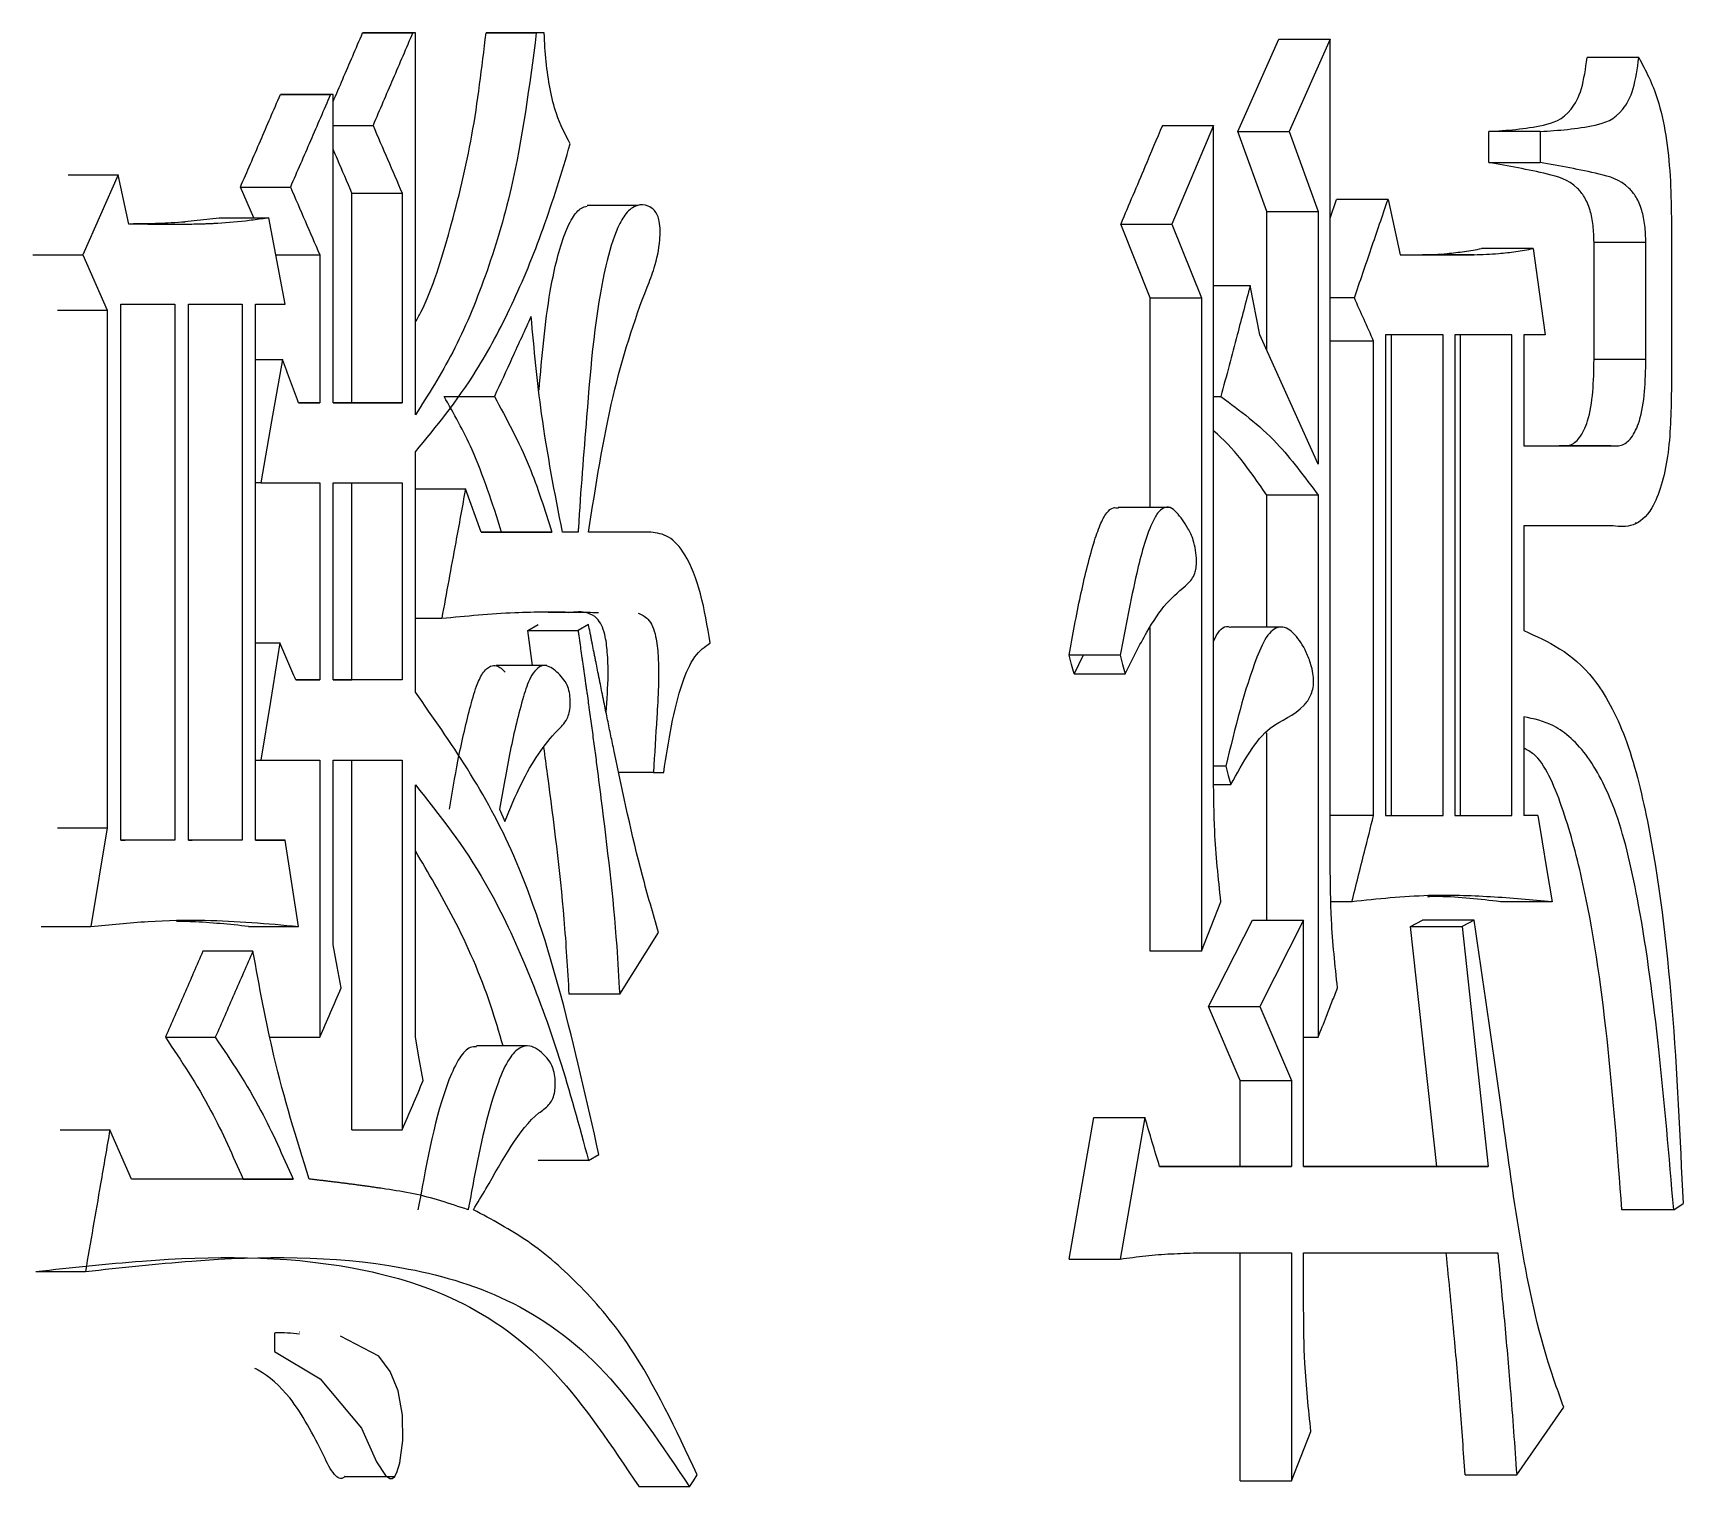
# Model space of a CAD drawing. Header units: millimetres. Extents: x 2278 to 4715, y 679 to 2402.
# Drawn here: x 3408.879 to 3411.775, y 975.166 to 977.719 of the extents above; entities that cross this region are included whole.
import ezdxf

# ---------------------------------------------------------------- set-up
doc = ezdxf.new("R2010")
doc.units = ezdxf.units.MM

msp = doc.modelspace()

# ---------------------------------------------------------------- linework, layer by layer
at = {"color": 7, "linetype": 'Continuous', "lineweight": 25}
for p, q in [((3409.4571, 977.719), (3409.5451, 977.719)), ((3409.4617, 977.719), (3409.4571, 977.719)), ((3409.5498, 977.719), (3409.4617, 977.719)), ((3409.5498, 977.719), (3409.5451, 977.719)), ((3409.5498, 977.0483), (3409.5498, 977.719)), ((3409.7759, 977.719), (3409.6875, 977.719)), ((3409.7759, 977.719), (3409.7621, 977.719)), ((3410.9935, 977.5459), (3411.0656, 977.7082)), ((3411.0656, 977.7082), (3411.1558, 977.7082)), ((3411.1558, 977.7082), (3411.0835, 977.5459)), ((3411.1557, 976.2587), (3411.1558, 977.7082)), ((3411.6974, 977.6758), (3411.6066, 977.6758)), ((3409.3128, 977.6108), (3409.4007, 977.6108)), ((3409.3175, 977.6108), (3409.3128, 977.6108)), ((3409.4054, 977.6108), (3409.3175, 977.6108)), ((3409.4054, 977.6108), (3409.4007, 977.6108)), ((3409.4054, 977.0699), (3409.4054, 977.6108)), ((3409.4054, 977.5567), (3409.4754, 977.5567)), ((3410.8611, 977.5567), (3410.951, 977.5567)), ((3410.951, 977.5567), (3410.8778, 977.3836)), ((3410.9509, 976.4101), (3410.951, 977.5567)), ((3410.9935, 977.5459), (3411.0835, 977.5459)), ((3411.0444, 977.4053), (3410.9935, 977.5459)), ((3411.0835, 977.5459), (3411.1345, 977.4053)), ((3411.5245, 977.5459), (3411.4339, 977.5459)), ((3411.4339, 977.4918), (3411.4339, 977.5459)), ((3411.5245, 977.5459), (3411.5245, 977.4918)), ((3411.4339, 977.4918), (3411.5245, 977.4918)), ((3408.9405, 977.4701), (3409.0278, 977.4701)), ((3409.0278, 977.4701), (3408.9658, 977.3295)), ((3409.0469, 977.3836), (3409.0278, 977.4701)), ((3409.2426, 977.4485), (3409.3304, 977.4485)), ((3409.2661, 977.3944), (3409.2426, 977.4485)), ((3409.4385, 977.4377), (3409.5265, 977.4377)), ((3409.4385, 977.0699), (3409.4385, 977.4377)), ((3409.5265, 977.4377), (3409.5265, 977.0699)), ((3409.9404, 977.4161), (3409.8512, 977.4161)), ((3411.0444, 977.162), (3411.0444, 977.4053)), ((3411.1345, 977.4053), (3411.1345, 976.9618)), ((3411.1558, 977.3941), (3411.1669, 977.4269)), ((3411.2572, 977.4269), (3411.1669, 977.4269)), ((3409.1452, 977.3882), (3409.2051, 977.3944)), ((3409.2051, 977.3944), (3409.2928, 977.3944)), ((3409.321, 977.243), (3409.2928, 977.3944)), ((3410.788, 977.3836), (3410.8778, 977.3836)), ((3410.8396, 977.2538), (3410.788, 977.3836)), ((3410.8778, 977.3836), (3410.9295, 977.2538)), ((3411.7546, 977.3945), (3411.7546, 977.0916)), ((3411.7097, 977.3512), (3411.6188, 977.3512)), ((3411.6188, 977.1457), (3411.6188, 977.3512)), ((3411.7097, 977.1457), (3411.7097, 977.3512)), ((3408.8785, 977.3295), (3408.9658, 977.3295)), ((3408.9658, 977.3295), (3409.0088, 977.2322)), ((3409.3049, 977.3295), (3409.382, 977.3295)), ((3409.382, 977.3295), (3409.382, 977.0699)), ((3411.2782, 977.3296), (3411.4081, 977.3296)), ((3411.2782, 977.3296), (3411.3177, 977.3296)), ((3411.4081, 977.3296), (3411.3177, 977.3296)), ((3411.5121, 977.3404), (3411.4215, 977.3404)), ((3410.9509, 977.2755), (3411.0152, 977.2755)), ((3411.0323, 977.1889), (3411.0152, 977.2755)), ((3409.0326, 976.3019), (3409.0326, 977.243)), ((3409.0326, 977.243), (3409.1276, 977.243)), ((3409.1276, 977.243), (3409.1276, 976.3019)), ((3409.1513, 976.3019), (3409.1513, 977.243)), ((3409.1513, 977.243), (3409.2458, 977.243)), ((3409.2458, 977.243), (3409.2458, 976.3019)), ((3409.2693, 977.243), (3409.321, 977.243)), ((3409.2693, 976.3019), (3409.2693, 977.243)), ((3410.8396, 977.2538), (3410.9295, 977.2538)), ((3410.8396, 976.886), (3410.8396, 977.2538)), ((3410.9295, 977.2538), (3410.9295, 976.1072)), ((3411.1981, 977.2538), (3411.1558, 977.2538)), ((3411.1345, 976.9618), (3411.0323, 977.1889)), ((3411.2319, 977.1781), (3411.1558, 977.1781)), ((3411.2319, 976.3452), (3411.2319, 977.1781)), ((3411.3538, 977.1889), (3411.253, 977.1889)), ((3411.253, 977.1889), (3411.253, 976.3452)), ((3411.2634, 976.3452), (3411.2634, 977.1889)), ((3411.3538, 976.3452), (3411.3538, 977.1889)), ((3411.4747, 977.1889), (3411.3747, 977.1889)), ((3411.3747, 977.1889), (3411.3747, 976.3452)), ((3411.3842, 976.3452), (3411.3842, 977.1889)), ((3411.4747, 976.3452), (3411.4747, 977.1889)), ((3411.5328, 977.1889), (3411.4955, 977.1889)), ((3411.4955, 977.1889), (3411.4955, 976.9942)), ((3409.2693, 977.1456), (3409.3163, 977.1456)), ((3411.7097, 977.1457), (3411.6188, 977.1457)), ((3409.382, 977.0699), (3409.3445, 977.0699)), ((3409.3445, 977.0699), (3409.382, 977.0699)), ((3409.5265, 977.0699), (3409.4054, 977.0699)), ((3409.4054, 977.0699), (3409.4385, 977.0699)), ((3409.4385, 977.0699), (3409.5265, 977.0699)), ((3410.9509, 977.0807), (3410.9638, 977.0807)), ((3411.4955, 976.9942), (3411.6482, 976.9942)), ((3411.4955, 976.9942), (3411.5574, 976.9942)), ((3411.6482, 976.9942), (3411.5574, 976.9942)), ((3409.5498, 976.5615), (3409.5498, 976.9834)), ((3409.2787, 976.9293), (3409.2693, 976.9293)), ((3409.2787, 976.9293), (3409.382, 976.9293)), ((3409.382, 976.9293), (3409.382, 976.5831)), ((3409.4053, 976.5831), (3409.4054, 976.9293)), ((3409.4054, 976.9293), (3409.5265, 976.9293)), ((3409.4385, 976.5831), (3409.4385, 976.9293)), ((3409.5265, 976.9293), (3409.5265, 976.5831)), ((3409.5498, 976.9185), (3409.6378, 976.9185)), ((3409.6655, 976.8428), (3409.6378, 976.9185)), ((3411.1345, 976.9077), (3411.0444, 976.9077)), ((3411.0444, 976.6759), (3411.0444, 976.9077)), ((3411.1345, 976.9077), (3411.1345, 975.9558)), ((3410.8739, 976.886), (3410.7834, 976.886)), ((3411.6523, 976.8536), (3411.4955, 976.8536)), ((3411.4955, 976.8536), (3411.4955, 976.6697)), ((3411.6523, 976.8536), (3411.5615, 976.8536)), ((3411.6913, 976.8589), (3411.6947, 976.8589)), ((3409.7896, 976.8428), (3409.6655, 976.8428)), ((3409.6655, 976.8428), (3409.7012, 976.8428)), ((3409.7012, 976.8428), (3409.7896, 976.8428)), ((3409.8355, 976.8428), (3409.808, 976.8428)), ((3409.963, 976.8428), (3409.8538, 976.8428)), ((3409.963, 976.8428), (3409.8744, 976.8428)), ((3409.5498, 976.6913), (3409.5961, 976.6913)), ((3409.747, 976.6697), (3409.7653, 976.6805)), ((3409.7826, 976.7019), (3409.8508, 976.7019)), ((3409.8537, 976.6805), (3409.8354, 976.6697)), ((3410.8396, 976.1072), (3410.8396, 976.6754)), ((3411.0717, 976.6759), (3410.9812, 976.6759)), ((3409.2693, 976.648), (3409.3116, 976.648)), ((3409.7556, 976.6083), (3409.747, 976.6697)), ((3409.747, 976.6697), (3409.8354, 976.6697)), ((3410.787, 976.6264), (3410.6973, 976.6264)), ((3410.7217, 976.6257), (3410.706, 976.594)), ((3409.7804, 976.6083), (3409.6914, 976.6083)), ((3410.706, 976.594), (3410.7956, 976.594)), ((3409.382, 976.5831), (3409.3398, 976.5831)), ((3409.3398, 976.5831), (3409.382, 976.5831)), ((3409.5265, 976.5831), (3409.4053, 976.5831)), ((3409.4053, 976.5831), (3409.4385, 976.5831)), ((3409.5265, 976.5831), (3409.4385, 976.5831)), ((3411.4955, 976.5183), (3411.4955, 976.3452)), ((3411.0444, 976.1613), (3411.0444, 976.4902)), ((3409.2693, 976.4425), (3409.2787, 976.4425)), ((3409.2787, 976.4425), (3409.382, 976.4425)), ((3409.382, 976.4425), (3409.382, 975.9557)), ((3409.4053, 976.4425), (3409.5265, 976.4425)), ((3409.4053, 976.118), (3409.4053, 976.4425)), ((3409.4385, 975.7935), (3409.4385, 976.4425)), ((3409.5265, 976.4425), (3409.5265, 975.7935)), ((3409.9676, 976.4209), (3409.9071, 976.4209)), ((3409.9676, 976.4209), (3409.9857, 976.4209)), ((3410.9724, 976.4317), (3410.9509, 976.4317)), ((3409.5498, 975.9557), (3409.5498, 976.3992)), ((3410.9512, 976.3993), (3410.981, 976.3993)), ((3409.6977, 976.356), (3409.7069, 976.3344)), ((3411.2319, 976.3452), (3411.1557, 976.3452)), ((3411.253, 976.3452), (3411.3538, 976.3452)), ((3411.253, 976.3452), (3411.2634, 976.3452)), ((3411.2634, 976.3452), (3411.3538, 976.3452)), ((3411.3747, 976.3452), (3411.4747, 976.3452)), ((3411.3747, 976.3452), (3411.3842, 976.3452)), ((3411.3842, 976.3452), (3411.4747, 976.3452)), ((3411.5204, 976.3452), (3411.4955, 976.3452)), ((3411.5204, 976.3452), (3411.4955, 976.3452)), ((3409.0088, 976.3235), (3408.9801, 976.1504)), ((3409.1276, 976.3019), (3409.0326, 976.3019)), ((3409.0326, 976.3019), (3409.0401, 976.3019)), ((3409.1276, 976.3019), (3409.0401, 976.3019)), ((3409.2458, 976.3019), (3409.1513, 976.3019)), ((3409.1513, 976.3019), (3409.1581, 976.3019)), ((3409.2458, 976.3019), (3409.1581, 976.3019)), ((3409.321, 976.3019), (3409.2693, 976.3019)), ((3409.2693, 976.3019), (3409.321, 976.3019)), ((3409.3445, 976.1504), (3409.321, 976.3019)), ((3410.9295, 976.1072), (3410.9638, 976.1937)), ((3411.1939, 976.1937), (3411.1572, 976.1937)), ((3411.5452, 976.1938), (3411.4545, 976.1938)), ((3410.9423, 976.0099), (3411.019, 976.1613)), ((3411.109, 976.1613), (3411.0323, 976.0098)), ((3411.109, 975.7286), (3411.109, 976.1613)), ((3411.2968, 976.1505), (3411.3177, 976.1613)), ((3411.4081, 976.1613), (3411.3177, 976.1613)), ((3411.4081, 976.1613), (3411.3872, 976.1505)), ((3408.8928, 976.1504), (3408.9801, 976.1504)), ((3409.2567, 976.1504), (3409.3445, 976.1504)), ((3409.9084, 976.0315), (3409.9766, 976.1396)), ((3411.2968, 976.1505), (3411.3872, 976.1505)), ((3411.3426, 975.7286), (3411.2968, 976.1505)), ((3411.3872, 976.1505), (3411.4331, 975.7286)), ((3409.2646, 976.1072), (3409.1769, 976.1072)), ((3410.9295, 976.1072), (3410.8396, 976.1072)), ((3409.9084, 976.0315), (3409.8199, 976.0315)), ((3410.9423, 976.0099), (3411.0323, 976.0098)), ((3410.9977, 975.88), (3410.9423, 976.0099)), ((3411.0323, 976.0098), (3411.0878, 975.88)), ((3411.109, 975.9558), (3411.1345, 975.9558)), ((3409.746, 975.9407), (3409.6572, 975.9407)), ((3410.9977, 975.88), (3411.0878, 975.88)), ((3410.9977, 975.7286), (3410.9977, 975.88)), ((3411.0878, 975.88), (3411.0878, 975.7286)), ((3410.6973, 975.5663), (3410.7406, 975.8151)), ((3410.7406, 975.8151), (3410.8303, 975.8151)), ((3410.8303, 975.8151), (3410.787, 975.5663)), ((3408.9262, 975.7935), (3409.0135, 975.7935)), ((3409.0516, 975.7069), (3409.0135, 975.7935)), ((3409.8537, 975.7394), (3409.8719, 975.7502)), ((3411.0878, 975.7286), (3410.8562, 975.7286)), ((3410.8562, 975.7286), (3410.9977, 975.7286)), ((3410.9977, 975.7286), (3411.0878, 975.7286)), ((3411.4331, 975.7286), (3411.109, 975.7286)), ((3411.109, 975.7286), (3411.3426, 975.7286)), ((3411.3426, 975.7286), (3411.4331, 975.7286)), ((3409.3351, 975.7069), (3409.0516, 975.7069)), ((3409.2473, 975.7069), (3409.0516, 975.7069)), ((3409.2473, 975.7069), (3409.3351, 975.7069)), ((3411.7587, 975.6529), (3411.775, 975.6637)), ((3411.7587, 975.6529), (3411.6678, 975.6529)), ((3410.9208, 975.5772), (3411.0878, 975.5772)), ((3410.9977, 975.1769), (3410.9977, 975.5772)), ((3411.0878, 975.5772), (3411.0877, 975.1769)), ((3411.109, 975.5772), (3411.4498, 975.5772)), ((3411.109, 975.4798), (3411.109, 975.5772)), ((3410.6973, 975.5663), (3410.787, 975.5663)), ((3408.8833, 975.5446), (3408.9706, 975.5446)), ((3409.3022, 975.4365), (3409.3022, 975.404)), ((3409.3467, 975.4383), (3409.3462, 975.4383)), ((3411.483, 975.1877), (3411.5656, 975.3064)), ((3411.0877, 975.1769), (3411.1218, 975.2635)), ((3409.4257, 975.1847), (3409.5142, 975.1847)), ((3411.3925, 975.1877), (3411.483, 975.1877)), ((3410.0311, 975.1662), (3409.9424, 975.1662))]:
    msp.add_line(p, q, dxfattribs=at)
at = {"color": 7, "linetype": 'Continuous', "lineweight": 25, "flags": 128}
for points in [[(3409.6738, 977.719), (3409.7032, 977.719), (3409.7621, 977.719)], [(3409.6875, 977.719), (3409.6829, 977.719), (3409.6798, 977.719), (3409.6768, 977.719), (3409.6738, 977.719)], [(3411.0444, 977.4053), (3411.0895, 977.4053), (3411.1345, 977.4053)], [(3411.2572, 977.4269), (3411.2677, 977.3782), (3411.2782, 977.3296)], [(3411.5121, 977.3404), (3411.5224, 977.2647), (3411.5328, 977.1889)], [(3408.9214, 977.2322), (3408.9651, 977.2322), (3409.0088, 977.2322)], [(3409.0088, 977.2322), (3409.0088, 976.7778), (3409.0088, 976.3235)], [(3409.3163, 977.1456), (3409.2975, 977.0375), (3409.2787, 976.9293)], [(3409.3116, 976.648), (3409.2952, 976.5453), (3409.2787, 976.4425)], [(3410.706, 976.594), (3410.7038, 976.6022), (3410.7016, 976.6103), (3410.6973, 976.6264)], [(3410.787, 976.6264), (3410.7913, 976.6102), (3410.7956, 976.594)], [(3410.9724, 976.4317), (3410.9767, 976.4155), (3410.981, 976.3993)], [(3411.5204, 976.3452), (3411.528, 976.2986), (3411.5356, 976.252), (3411.5452, 976.1938)], [(3408.9214, 976.3235), (3408.9432, 976.3235), (3408.9651, 976.3235), (3408.9869, 976.3235), (3409.0088, 976.3235)], [(3411.019, 976.1613), (3411.0417, 976.1613), (3411.0754, 976.1613), (3411.109, 976.1613)], [(3409.4194, 976.0423), (3409.4124, 976.0801), (3409.4053, 976.118)], [(3409.111, 975.9557), (3409.1331, 975.9557), (3409.1552, 975.9557), (3409.1986, 975.9557)], [(3409.2941, 975.9557), (3409.3163, 975.9557), (3409.3385, 975.9557), (3409.382, 975.9557)], [(3409.5637, 975.88), (3409.5567, 975.9179), (3409.5498, 975.9557)], [(3409.4385, 975.7935), (3409.4607, 975.7935), (3409.483, 975.7935), (3409.5265, 975.7935)], [(3409.8537, 975.7394), (3409.8172, 975.7394), (3409.7912, 975.7394), (3409.7652, 975.7394)], [(3409.3022, 975.404), (3409.3824, 975.3558), (3409.4554, 975.2692), (3409.4818, 975.2105), (3409.4974, 975.1866), (3409.5048, 975.1813), (3409.5092, 975.1812), (3409.5134, 975.1843), (3409.5175, 975.1916), (3409.5227, 975.2085), (3409.5278, 975.2477), (3409.5272, 975.292), (3409.5193, 975.335), (3409.5057, 975.369), (3409.4858, 975.3956), (3409.4186, 975.4307), (3409.4186, 975.4307)], [(3410.0311, 975.1662), (3410.0378, 975.1769), (3410.0446, 975.1877)], [(3410.9977, 975.1769), (3411.0202, 975.1769), (3411.0427, 975.1769), (3411.0652, 975.1769), (3411.0877, 975.1769)]]:
    msp.add_lwpolyline(points, dxfattribs=at)
at = {"color": 7, "linetype": 'Continuous', "lineweight": 25}
for points, knots in [([(3409.4054, 977.5984), (3409.411, 977.6116), (3409.4283, 977.6517), (3409.4455, 977.6919), (3409.4571, 977.719)], [0, 0, 0, 0, 0.326762, 1, 1, 1, 1]), ([(3409.5451, 977.719), (3409.5335, 977.6919), (3409.5103, 977.6378), (3409.487, 977.5837), (3409.4754, 977.5567)], [0, 0, 0, 0, 0.4999997, 1, 1, 1, 1]), ([(3409.7621, 977.719), (3409.7499, 977.6261), (3409.7298, 977.4741), (3409.6744, 977.2899), (3409.6175, 977.155), (3409.5722, 977.0837), (3409.5498, 977.0483)], [0, 0, 0, 0, 0.347456, 0.568585, 0.785979, 1, 1, 1, 1]), ([(3409.5498, 977.2112), (3409.553, 977.217), (3409.578, 977.2621), (3409.612, 977.3742), (3409.6523, 977.5377), (3409.6666, 977.6583), (3409.6738, 977.719)], [0, 0, 0, 0, 0.046421, 0.359328, 0.677626, 1, 1, 1, 1]), ([(3409.8217, 977.5243), (3409.8129, 977.5408), (3409.7982, 977.5683), (3409.7858, 977.6207), (3409.7784, 977.6686), (3409.7767, 977.7021), (3409.7759, 977.719)], [0, 0, 0, 0, 0.330678, 0.5509904, 0.7745699, 1, 1, 1, 1]), ([(3411.4339, 977.5459), (3411.4658, 977.5481), (3411.5143, 977.5513), (3411.5717, 977.5686), (3411.5989, 977.619), (3411.604, 977.6566), (3411.6066, 977.6757)], [0, 0, 0, 0, 0.492676, 0.749427, 0.872012, 1, 1, 1, 1]), ([(3411.5245, 977.5459), (3411.5564, 977.5481), (3411.605, 977.5513), (3411.6625, 977.5686), (3411.6898, 977.619), (3411.6948, 977.6565), (3411.6974, 977.6757)], [0, 0, 0, 0, 0.492785, 0.749576, 0.872123, 1, 1, 1, 1]), ([(3411.6974, 977.6757), (3411.7094, 977.6533), (3411.7293, 977.6158), (3411.7457, 977.5395), (3411.7534, 977.4683), (3411.7542, 977.4191), (3411.7546, 977.3945)], [0, 0, 0, 0, 0.32906, 0.549528, 0.774008, 1, 1, 1, 1]), ([(3409.2426, 977.4485), (3409.2544, 977.4756), (3409.2778, 977.5296), (3409.3011, 977.5837), (3409.3128, 977.6108)], [0, 0, 0, 0, 0.499999, 1, 1, 1, 1]), ([(3409.4007, 977.6108), (3409.389, 977.5837), (3409.3656, 977.5296), (3409.3421, 977.4756), (3409.3304, 977.4485)], [0, 0, 0, 0, 0.5, 1, 1, 1, 1]), ([(3409.4754, 977.5567), (3409.4839, 977.5369), (3409.501, 977.4972), (3409.518, 977.4575), (3409.5265, 977.4377)], [0, 0, 0, 0, 0.500001, 1, 1, 1, 1]), ([(3410.8611, 977.5567), (3410.8508, 977.5324), (3410.8336, 977.4915), (3410.8092, 977.4338), (3410.7951, 977.4004), (3410.788, 977.3836)], [0, 0, 0, 0, 0.420871, 0.710435, 1, 1, 1, 1]), ([(3409.5498, 976.9834), (3409.5865, 977.028), (3409.6473, 977.1018), (3409.7202, 977.2403), (3409.776, 977.3734), (3409.8064, 977.4738), (3409.8217, 977.5243)], [0, 0, 0, 0, 0.333809, 0.553089, 0.775219, 1, 1, 1, 1]), ([(3409.4385, 977.4377), (3409.43, 977.4575), (3409.419, 977.4833), (3409.4079, 977.509), (3409.4054, 977.5149)], [0, 0, 0, 0, 0.770201, 1, 1, 1, 1]), ([(3411.6188, 977.3512), (3411.6186, 977.3613), (3411.618, 977.3813), (3411.6121, 977.4097), (3411.6023, 977.432), (3411.5778, 977.4612), (3411.5204, 977.4759), (3411.4682, 977.4855), (3411.4339, 977.4918)], [0, 0, 0, 0, 0.060186, 0.119313, 0.185904, 0.25149, 0.507936, 1, 1, 1, 1]), ([(3411.7097, 977.3512), (3411.7094, 977.3613), (3411.7089, 977.3813), (3411.7029, 977.4097), (3411.6931, 977.432), (3411.6686, 977.4612), (3411.6111, 977.4759), (3411.5589, 977.4855), (3411.5245, 977.4918)], [0, 0, 0, 0, 0.060123, 0.1192, 0.185763, 0.251345, 0.507834, 1, 1, 1, 1]), ([(3409.3304, 977.4485), (3409.339, 977.4287), (3409.3562, 977.389), (3409.3734, 977.3494), (3409.382, 977.3295)], [0, 0, 0, 0, 0.500001, 1, 1, 1, 1]), ([(3409.7669, 977.0918), (3409.772, 977.1506), (3409.78, 977.2452), (3409.8033, 977.3469), (3409.8239, 977.394), (3409.8386, 977.4121), (3409.848, 977.4141), (3409.8514, 977.4148)], [0, 0, 0, 0, 0.454474, 0.731259, 0.84685, 0.944624, 1, 1, 1, 1]), ([(3409.8538, 976.8428), (3409.8664, 976.9239), (3409.8904, 977.0784), (3409.9375, 977.2258), (3409.9708, 977.3081), (3409.9784, 977.3436), (3409.9798, 977.3724), (3409.9786, 977.3875), (3409.9748, 977.3997), (3409.9681, 977.4098), (3409.9558, 977.4177), (3409.9383, 977.4181), (3409.9195, 977.4048), (3409.8998, 977.369), (3409.867, 977.2554), (3409.8525, 977.0695), (3409.8396, 976.9128), (3409.8356, 976.8451), (3409.8355, 976.8427)], [0, 0, 0, 0, 0.188824, 0.359425, 0.391174, 0.431004, 0.443042, 0.4552, 0.463942, 0.475035, 0.493349, 0.52466, 0.556942, 0.585534, 0.64557, 0.848774, 0.994709, 1, 1, 1, 1]), ([(3411.1981, 977.2538), (3411.208, 977.2827), (3411.2228, 977.326), (3411.2424, 977.3837), (3411.2523, 977.4125), (3411.2572, 977.4269)], [0, 0, 0, 0, 0.5, 0.75, 1, 1, 1, 1]), ([(3409.2928, 977.3944), (3409.2836, 977.3931), (3409.2698, 977.3911), (3409.2375, 977.3871), (3409.2121, 977.3851), (3409.1889, 977.3839), (3409.182, 977.3836), (3409.175, 977.3834), (3409.1681, 977.3832), (3409.1588, 977.383), (3409.1495, 977.3828), (3409.1402, 977.3827), (3409.1332, 977.3826), (3409.1263, 977.3826), (3409.1193, 977.3826), (3409.1123, 977.3827), (3409.1065, 977.3827), (3409.1018, 977.3827), (3409.0983, 977.3828), (3409.0948, 977.3828), (3409.0914, 977.3829), (3409.0879, 977.3829), (3409.0844, 977.383), (3409.0809, 977.383), (3409.0762, 977.3831), (3409.0716, 977.3832), (3409.0669, 977.3832), (3409.0634, 977.3833), (3409.0599, 977.3834), (3409.0564, 977.3834), (3409.0521, 977.3835), (3409.0489, 977.3836), (3409.0469, 977.3836)], [0, 0, 0, 0, 0.113118, 0.169677, 0.395941, 0.424221, 0.4525, 0.480779, 0.509059, 0.537338, 0.593897, 0.622177, 0.650456, 0.678735, 0.707015, 0.735294, 0.763573, 0.777713, 0.791853, 0.805993, 0.820132, 0.834272, 0.848412, 0.862551, 0.876691, 0.90497, 0.91911, 0.93325, 0.947389, 0.961529, 0.975669, 1, 1, 1, 1]), ([(3409.1456, 977.3871), (3409.1379, 977.3865), (3409.1183, 977.3852), (3409.0797, 977.3838), (3409.0571, 977.3836), (3409.0479, 977.3836)], [0, 0, 0, 0, 0.27763, 0.704747, 1, 1, 1, 1]), ([(3411.3177, 977.3296), (3411.3321, 977.33), (3411.3567, 977.3308), (3411.3913, 977.3353), (3411.4114, 977.3387), (3411.4215, 977.3404)], [0, 0, 0, 0, 0.416267, 0.70808, 1, 1, 1, 1]), ([(3411.4081, 977.3296), (3411.4226, 977.3301), (3411.4472, 977.3311), (3411.4818, 977.3349), (3411.502, 977.3386), (3411.5121, 977.3404)], [0, 0, 0, 0, 0.415687, 0.707752, 1, 1, 1, 1]), ([(3411.0152, 977.2755), (3411.0076, 977.2466), (3410.9953, 977.1998), (3410.9781, 977.1349), (3410.9686, 977.0988), (3410.9638, 977.0807)], [0, 0, 0, 0, 0.444073, 0.722036, 1, 1, 1, 1]), ([(3411.2319, 977.1781), (3411.2263, 977.1907), (3411.215, 977.216), (3411.2037, 977.2412), (3411.1981, 977.2538)], [0, 0, 0, 0, 0.499999, 1, 1, 1, 1]), ([(3409.7529, 977.2214), (3409.7474, 977.2093), (3409.7364, 977.1852), (3409.7149, 977.1383), (3409.699, 977.1035), (3409.6885, 977.0807)], [0, 0, 0, 0, 0.25711, 0.51422, 1, 1, 1, 1]), ([(3409.808, 976.8428), (3409.7946, 976.9112), (3409.7706, 977.0338), (3409.7583, 977.1639), (3409.7529, 977.2214)], [0, 0, 0, 0, 0.55855, 1, 1, 1, 1]), ([(3409.3445, 977.0699), (3409.3398, 977.0825), (3409.3304, 977.1078), (3409.321, 977.133), (3409.3163, 977.1456)], [0, 0, 0, 0, 0.500001, 1, 1, 1, 1]), ([(3411.5677, 976.9948), (3411.5704, 976.9948), (3411.5792, 976.9946), (3411.594, 977.0061), (3411.6098, 977.0383), (3411.6179, 977.0893), (3411.6185, 977.1268), (3411.6188, 977.1457)], [0, 0, 0, 0, 0.0867607, 0.2858243, 0.4905188, 0.7427767, 1, 1, 1, 1]), ([(3411.6482, 976.9942), (3411.6543, 976.9938), (3411.6666, 976.993), (3411.6848, 977.0058), (3411.7007, 977.0384), (3411.7088, 977.0893), (3411.7094, 977.1268), (3411.7097, 977.1457)], [0, 0, 0, 0, 0.178016, 0.357314, 0.541602, 0.768589, 1, 1, 1, 1]), ([(3411.7546, 977.0916), (3411.7539, 977.0522), (3411.7525, 976.9752), (3411.726, 976.8816), (3411.6876, 976.8501), (3411.6641, 976.8524), (3411.6523, 976.8536)], [0, 0, 0, 0, 0.295173, 0.576606, 0.789028, 1, 1, 1, 1]), ([(3409.6003, 977.0807), (3409.6077, 977.0807), (3409.6226, 977.0807), (3409.652, 977.0807), (3409.6739, 977.0807), (3409.6885, 977.0807)], [0, 0, 0, 0, 0.2525093, 0.5050093, 1, 1, 1, 1]), ([(3409.7012, 976.8428), (3409.685, 976.893), (3409.6563, 976.982), (3409.6173, 977.0508), (3409.6003, 977.0807)], [0, 0, 0, 0, 0.56494, 1, 1, 1, 1]), ([(3409.6885, 977.0807), (3409.7098, 977.0416), (3409.7483, 976.9711), (3409.7769, 976.8823), (3409.7896, 976.8428)], [0, 0, 0, 0, 0.555111, 1, 1, 1, 1]), ([(3410.9638, 977.0807), (3410.9971, 977.0562), (3411.0569, 977.0121), (3411.1107, 976.9397), (3411.1345, 976.9077)], [0, 0, 0, 0, 0.557248, 1, 1, 1, 1]), ([(3411.0444, 976.9077), (3411.0146, 976.9505), (3410.9845, 976.9936), (3410.9511, 977.0199), (3410.9509, 977.02)], [0, 0, 0, 0, 0.994822, 1, 1, 1, 1]), ([(3409.6378, 976.9185), (3409.632, 976.8871), (3409.6222, 976.8335), (3409.6083, 976.7578), (3409.6002, 976.7135), (3409.5961, 976.6913)], [0, 0, 0, 0, 0.414509, 0.7072526, 1, 1, 1, 1]), ([(3410.6973, 976.6264), (3410.7037, 976.6615), (3410.7161, 976.7295), (3410.7348, 976.8058), (3410.7507, 976.8547), (3410.7623, 976.8768), (3410.7738, 976.8868), (3410.7808, 976.8854), (3410.7836, 976.8848)], [0, 0, 0, 0, 0.332169, 0.644911, 0.764477, 0.861963, 0.944096, 1, 1, 1, 1]), ([(3410.7956, 976.594), (3410.8082, 976.6191), (3410.8309, 976.6646), (3410.8676, 976.7212), (3410.896, 976.7426), (3410.9128, 976.7594), (3410.918, 976.7683), (3410.9207, 976.7803), (3410.9213, 976.7945), (3410.9197, 976.8115), (3410.915, 976.832), (3410.9035, 976.8548), (3410.8899, 976.874), (3410.8751, 976.8876), (3410.8632, 976.8859), (3410.852, 976.8765), (3410.8337, 976.8418), (3410.8113, 976.7561), (3410.7961, 976.6749), (3410.787, 976.6264)], [0, 0, 0, 0, 0.133739, 0.243051, 0.352533, 0.371712, 0.391103, 0.40333, 0.418292, 0.440552, 0.463875, 0.498841, 0.561321, 0.592898, 0.624761, 0.654015, 0.68757, 0.813379, 1, 1, 1, 1]), ([(3410.0672, 976.6481), (3410.0623, 976.6776), (3410.0528, 976.7358), (3410.027, 976.8026), (3409.9949, 976.8382), (3409.9736, 976.8412), (3409.963, 976.8428)], [0, 0, 0, 0, 0.291567, 0.574035, 0.788626, 1, 1, 1, 1]), ([(3409.5961, 976.6913), (3409.6389, 976.6955), (3409.7181, 976.7034), (3409.8097, 976.7026), (3409.8583, 976.7018), (3409.871, 976.7016)], [0, 0, 0, 0, 0.465184, 0.860123, 1, 1, 1, 1]), ([(3409.8846, 976.5259), (3409.8862, 976.5481), (3409.8889, 976.5833), (3409.8874, 976.6297), (3409.8837, 976.6599), (3409.8768, 976.6803), (3409.8666, 976.6942), (3409.847, 976.7045), (3409.8303, 976.7024), (3409.819, 976.7011)], [0, 0, 0, 0, 0.2337206, 0.3700639, 0.4821612, 0.5546155, 0.6270686, 0.7492778, 1, 1, 1, 1]), ([(3409.9766, 976.1396), (3409.967, 976.1728), (3409.9373, 976.2743), (3409.9123, 976.3932), (3409.8939, 976.4806), (3409.8901, 976.4991), (3409.8862, 976.5176), (3409.8829, 976.5338), (3409.8801, 976.5478), (3409.8787, 976.5547), (3409.8768, 976.564), (3409.875, 976.5733), (3409.8731, 976.5826), (3409.8717, 976.5896), (3409.8699, 976.5989), (3409.868, 976.6082), (3409.8662, 976.6175), (3409.8648, 976.6245), (3409.8629, 976.6338), (3409.8611, 976.6432), (3409.8592, 976.6525), (3409.8579, 976.6595), (3409.856, 976.6688), (3409.8546, 976.6758), (3409.8537, 976.6805)], [0, 0, 0, 0, 0.194919, 0.596792, 0.647185, 0.672381, 0.697577, 0.74797, 0.760568, 0.773166, 0.785764, 0.81096, 0.823558, 0.836156, 0.848754, 0.873951, 0.886549, 0.899147, 0.911745, 0.936941, 0.949539, 0.962137, 0.974736, 1, 1, 1, 1]), ([(3409.9406, 976.7006), (3409.9466, 976.6981), (3409.9559, 976.6942), (3409.9665, 976.6781), (3409.9731, 976.6558), (3409.9788, 976.6015), (3409.9738, 976.5209), (3409.9696, 976.4531), (3409.9676, 976.4209)], [0, 0, 0, 0, 0.1205275, 0.1871773, 0.2540797, 0.3617656, 0.6971494, 1, 1, 1, 1]), ([(3410.9509, 976.6508), (3410.9526, 976.6545), (3410.9601, 976.6708), (3410.9722, 976.6804), (3410.9804, 976.6755), (3410.9809, 976.6752)], [0, 0, 0, 0, 0.216989, 0.955314, 1, 1, 1, 1]), ([(3410.981, 976.3993), (3411.0029, 976.4388), (3411.0418, 976.5087), (3411.0959, 976.5192), (3411.12, 976.5512), (3411.1253, 976.5662), (3411.1272, 976.5802), (3411.1257, 976.5955), (3411.1212, 976.6132), (3411.1113, 976.6387), (3411.094, 976.6651), (3411.0699, 976.6814), (3411.0446, 976.6652), (3411.009, 976.5826), (3410.9886, 976.4986), (3410.9724, 976.4317)], [0, 0, 0, 0, 0.206756, 0.36622, 0.399315, 0.414903, 0.42938, 0.446247, 0.465285, 0.496864, 0.558757, 0.621691, 0.682799, 0.747419, 1, 1, 1, 1]), ([(3409.3398, 976.5831), (3409.3351, 976.5939), (3409.3257, 976.6156), (3409.3163, 976.6372), (3409.3116, 976.648)], [0, 0, 0, 0, 0.500001, 1, 1, 1, 1]), ([(3409.8354, 976.6697), (3409.8358, 976.667), (3409.8365, 976.6617), (3409.8377, 976.6538), (3409.8388, 976.6459), (3409.8403, 976.6353), (3409.8418, 976.6247), (3409.8433, 976.6141), (3409.8445, 976.6061), (3409.8459, 976.5955), (3409.8474, 976.5849), (3409.8489, 976.5743), (3409.8501, 976.5664), (3409.8515, 976.5558), (3409.853, 976.5452), (3409.8548, 976.5319), (3409.8567, 976.5186), (3409.8589, 976.5027), (3409.8617, 976.4815), (3409.8646, 976.4602), (3409.8695, 976.4229), (3409.8836, 976.3107), (3409.9002, 976.1757), (3409.9068, 976.0596), (3409.9084, 976.0315)], [0, 0, 0, 0, 0.012619, 0.025237, 0.037856, 0.050474, 0.075711, 0.08833, 0.100948, 0.113567, 0.138804, 0.151422, 0.164041, 0.176659, 0.201896, 0.214515, 0.239752, 0.264989, 0.290226, 0.3407, 0.365937, 0.466887, 0.870929, 1, 1, 1, 1]), ([(3409.9857, 976.4209), (3409.9942, 976.476), (3410.006, 976.552), (3410.0387, 976.6278), (3410.0578, 976.6414), (3410.0672, 976.6481)], [0, 0, 0, 0, 0.572071, 0.789697, 1, 1, 1, 1]), ([(3411.4955, 976.6697), (3411.5379, 976.6508), (3411.604, 976.6214), (3411.6774, 976.4871), (3411.7513, 976.1866), (3411.7645, 975.8959), (3411.775, 975.6637)], [0, 0, 0, 0, 0.2265728, 0.3529789, 0.4833551, 1, 1, 1, 1]), ([(3409.6094, 976.356), (3409.6143, 976.3844), (3409.6245, 976.4451), (3409.6409, 976.517), (3409.6552, 976.5691), (3409.6673, 976.5962), (3409.6801, 976.6082), (3409.6944, 976.6096), (3409.7026, 976.6018), (3409.7076, 976.597)], [0, 0, 0, 0, 0.251355, 0.535833, 0.663298, 0.7524074, 0.8422003, 0.9051749, 1, 1, 1, 1]), ([(3409.7069, 976.3344), (3409.7162, 976.3573), (3409.734, 976.401), (3409.7655, 976.4547), (3409.7931, 976.4897), (3409.8134, 976.5074), (3409.8201, 976.5251), (3409.8218, 976.5376), (3409.8217, 976.5513), (3409.8197, 976.5652), (3409.8144, 976.5793), (3409.8025, 976.5935), (3409.7886, 976.6062), (3409.7732, 976.6101), (3409.7617, 976.6024), (3409.7493, 976.5852), (3409.7335, 976.5358), (3409.7154, 976.4586), (3409.7036, 976.3904), (3409.6977, 976.356)], [0, 0, 0, 0, 0.117411, 0.224514, 0.331514, 0.385099, 0.401502, 0.417942, 0.434593, 0.453955, 0.473463, 0.503457, 0.565822, 0.597864, 0.6299, 0.663784, 0.718184, 0.85806, 1, 1, 1, 1]), ([(3409.8719, 975.7502), (3409.8296, 975.9387), (3409.7552, 976.2701), (3409.6117, 976.4737), (3409.5498, 976.5615)], [0, 0, 0, 0, 0.568507, 1, 1, 1, 1]), ([(3411.7587, 975.6529), (3411.7506, 975.7471), (3411.7351, 975.9287), (3411.7043, 976.1653), (3411.6639, 976.3473), (3411.6096, 976.4544), (3411.5521, 976.5068), (3411.513, 976.5147), (3411.4955, 976.5183)], [0, 0, 0, 0, 0.245646, 0.473666, 0.633063, 0.763711, 0.894016, 1, 1, 1, 1]), ([(3409.8199, 976.0315), (3409.8173, 976.0755), (3409.8095, 976.2062), (3409.7909, 976.3493), (3409.7775, 976.4489), (3409.7754, 976.4646)], [0, 0, 0, 0, 0.299395, 0.889632, 1, 1, 1, 1]), ([(3411.6678, 975.6529), (3411.6523, 975.8554), (3411.633, 976.1091), (3411.5648, 976.3622), (3411.5279, 976.4469), (3411.5014, 976.4602), (3411.4955, 976.4632)], [0, 0, 0, 0, 0.63735, 0.798589, 0.954752, 1, 1, 1, 1]), ([(3409.5498, 976.3992), (3409.5922, 976.3457), (3409.6626, 976.2568), (3409.7438, 976.0853), (3409.8046, 975.9215), (3409.8372, 975.8003), (3409.8537, 975.7394)], [0, 0, 0, 0, 0.333002, 0.552476, 0.774971, 1, 1, 1, 1]), ([(3410.9638, 976.1937), (3410.9594, 976.2348), (3410.9519, 976.306), (3410.9512, 976.3791), (3410.9509, 976.4101)], [0, 0, 0, 0, 0.576873, 1, 1, 1, 1]), ([(3411.1939, 976.1937), (3411.1975, 976.2083), (3411.2048, 976.2374), (3411.2175, 976.2879), (3411.2265, 976.3238), (3411.2319, 976.3452)], [0, 0, 0, 0, 0.288217, 0.576435, 1, 1, 1, 1]), ([(3409.7036, 975.9407), (3409.6967, 975.9645), (3409.6726, 976.0466), (3409.6208, 976.1631), (3409.5726, 976.2444), (3409.5498, 976.2828)], [0, 0, 0, 0, 0.176257, 0.610601, 1, 1, 1, 1]), ([(3411.1685, 976.0423), (3411.1642, 976.0821), (3411.1567, 976.1532), (3411.156, 976.2264), (3411.1557, 976.2587)], [0, 0, 0, 0, 0.558839, 1, 1, 1, 1]), ([(3411.5452, 976.1938), (3411.5092, 976.1969), (3411.4373, 976.2032), (3411.3203, 976.2069), (3411.2388, 976.1984), (3411.1939, 976.1937)], [0, 0, 0, 0, 0.309877, 0.619791, 1, 1, 1, 1]), ([(3411.328, 976.2034), (3411.3275, 976.2032), (3411.3257, 976.2021), (3411.3297, 976.2029), (3411.3329, 976.2035)], [0, 0, 0, 0, 0.230108, 1, 1, 1, 1]), ([(3411.4545, 976.1938), (3411.4187, 976.198), (3411.3783, 976.2027), (3411.3374, 976.2028), (3411.3328, 976.2028)], [0, 0, 0, 0, 0.887694, 1, 1, 1, 1]), ([(3408.9801, 976.1504), (3409.0136, 976.1537), (3409.0805, 976.1602), (3409.2023, 976.1632), (3409.2899, 976.1554), (3409.3445, 976.1504)], [0, 0, 0, 0, 0.273667, 0.547376, 1, 1, 1, 1]), ([(3409.2567, 976.1504), (3409.2237, 976.1538), (3409.1818, 976.1581), (3409.1395, 976.1591), (3409.1304, 976.1593)], [0, 0, 0, 0, 0.7854, 1, 1, 1, 1]), ([(3411.5656, 975.3064), (3411.5556, 975.3341), (3411.5009, 975.4853), (3411.4628, 975.7951), (3411.4241, 976.0543), (3411.4081, 976.1613)], [0, 0, 0, 0, 0.116288, 0.635254, 1, 1, 1, 1]), ([(3409.1769, 976.1072), (3409.1659, 976.0819), (3409.144, 976.0314), (3409.122, 975.981), (3409.111, 975.9557)], [0, 0, 0, 0, 0.5000021, 1, 1, 1, 1]), ([(3409.2646, 976.1072), (3409.2536, 976.0819), (3409.2316, 976.0314), (3409.2096, 975.981), (3409.1986, 975.9557)], [0, 0, 0, 0, 0.4999967, 1, 1, 1, 1]), ([(3409.3632, 975.7069), (3409.3413, 975.7775), (3409.3019, 975.9041), (3409.276, 976.0449), (3409.2646, 976.1072)], [0, 0, 0, 0, 0.5578888, 1, 1, 1, 1]), ([(3409.382, 975.9557), (3409.3882, 975.9702), (3409.4007, 975.999), (3409.4131, 976.0278), (3409.4194, 976.0423)], [0, 0, 0, 0, 0.499999, 1, 1, 1, 1]), ([(3411.1345, 975.9558), (3411.1394, 975.9681), (3411.1475, 975.9887), (3411.1588, 976.0176), (3411.1652, 976.0341), (3411.1685, 976.0423)], [0, 0, 0, 0, 0.428346, 0.714167, 1, 1, 1, 1]), ([(3409.111, 975.9557), (3409.1385, 975.9147), (3409.188, 975.8411), (3409.2291, 975.7482), (3409.2473, 975.7069)], [0, 0, 0, 0, 0.556343, 1, 1, 1, 1]), ([(3409.1986, 975.9557), (3409.2261, 975.9147), (3409.2757, 975.8411), (3409.3168, 975.7482), (3409.3351, 975.7069)], [0, 0, 0, 0, 0.556387, 1, 1, 1, 1]), ([(3409.6572, 975.9391), (3409.6535, 975.9391), (3409.643, 975.939), (3409.6252, 975.919), (3409.5876, 975.8368), (3409.57, 975.7358), (3409.5549, 975.6568), (3409.5542, 975.6529)], [0, 0, 0, 0, 0.06199, 0.176405, 0.324608, 0.966385, 1, 1, 1, 1]), ([(3409.6516, 975.6529), (3409.6589, 975.665), (3409.6958, 975.7259), (3409.7366, 975.8047), (3409.7808, 975.8327), (3409.7901, 975.845), (3409.794, 975.8567), (3409.7956, 975.8701), (3409.7953, 975.884), (3409.7929, 975.8978), (3409.787, 975.9122), (3409.773, 975.9289), (3409.7545, 975.9426), (3409.7321, 975.939), (3409.7123, 975.9177), (3409.6802, 975.8438), (3409.6604, 975.7502), (3409.6461, 975.6723), (3409.6428, 975.6551), (3409.6423, 975.6529)], [0, 0, 0, 0, 0.066203, 0.331418, 0.376174, 0.392134, 0.408285, 0.422252, 0.437571, 0.454108, 0.470588, 0.499884, 0.567199, 0.607022, 0.655995, 0.720748, 0.938177, 0.991744, 1, 1, 1, 1]), ([(3409.5265, 975.7935), (3409.5327, 975.8079), (3409.5451, 975.8367), (3409.5575, 975.8656), (3409.5637, 975.88)], [0, 0, 0, 0, 0.499999, 1, 1, 1, 1]), ([(3410.8562, 975.7286), (3410.8519, 975.743), (3410.8432, 975.7719), (3410.8346, 975.8007), (3410.8303, 975.8151)], [0, 0, 0, 0, 0.499999, 1, 1, 1, 1]), ([(3409.0135, 975.7935), (3409.008, 975.7617), (3408.9982, 975.7044), (3408.9838, 975.6214), (3408.975, 975.5702), (3408.9706, 975.5446)], [0, 0, 0, 0, 0.382595, 0.691297, 1, 1, 1, 1]), ([(3409.6423, 975.6529), (3409.6105, 975.6636), (3409.5628, 975.6797), (3409.5103, 975.6873), (3409.488, 975.6907), (3409.48, 975.6919), (3409.4739, 975.6928), (3409.4678, 975.6937), (3409.4618, 975.6945), (3409.4567, 975.6952), (3409.4516, 975.6959), (3409.4476, 975.6964), (3409.4435, 975.697), (3409.4395, 975.6975), (3409.4354, 975.698), (3409.4304, 975.6987), (3409.4263, 975.6992), (3409.4212, 975.6998), (3409.4172, 975.7004), (3409.4131, 975.7009), (3409.4091, 975.7014), (3409.405, 975.7019), (3409.3999, 975.7025), (3409.3959, 975.703), (3409.3908, 975.7036), (3409.3867, 975.7041), (3409.3817, 975.7047), (3409.3776, 975.7052), (3409.3735, 975.7057), (3409.3691, 975.7062), (3409.3656, 975.7066), (3409.3632, 975.7069)], [0, 0, 0, 0, 0.346641, 0.519778, 0.563061, 0.584702, 0.606343, 0.627984, 0.649626, 0.671267, 0.682088, 0.703729, 0.714549, 0.72537, 0.747011, 0.757832, 0.779473, 0.790294, 0.811935, 0.822756, 0.833576, 0.855218, 0.866038, 0.88768, 0.8985, 0.920141, 0.930962, 0.952603, 0.963424, 0.974245, 1, 1, 1, 1]), ([(3410.0446, 975.1877), (3410.0072, 975.267), (3409.946, 975.3967), (3409.8412, 975.521), (3409.7486, 975.6016), (3409.6839, 975.6358), (3409.6516, 975.6528)], [0, 0, 0, 0, 0.345608, 0.56562, 0.783503, 1, 1, 1, 1]), ([(3410.787, 975.5663), (3410.802, 975.5684), (3410.8318, 975.5726), (3410.8765, 975.5759), (3410.906, 975.5767), (3410.9208, 975.5772)], [0, 0, 0, 0, 0.33558, 0.667724, 1, 1, 1, 1]), ([(3411.3925, 975.1877), (3411.3897, 975.2278), (3411.3843, 975.308), (3411.373, 975.4377), (3411.3642, 975.5272), (3411.3593, 975.5772)], [0, 0, 0, 0, 0.306393, 0.61282, 1, 1, 1, 1]), ([(3411.4498, 975.5772), (3411.4537, 975.5377), (3411.4616, 975.4586), (3411.4729, 975.3289), (3411.4794, 975.2383), (3411.483, 975.1877)], [0, 0, 0, 0, 0.306381, 0.612797, 1, 1, 1, 1]), ([(3408.8833, 975.5446), (3408.9457, 975.5514), (3409.1328, 975.5716), (3409.4401, 975.5745), (3409.7473, 975.4589), (3409.8946, 975.2379), (3409.9424, 975.1662)], [0, 0, 0, 0, 0.166754, 0.500002, 0.83778, 1, 1, 1, 1]), ([(3408.9706, 975.5446), (3409.033, 975.5514), (3409.2201, 975.5716), (3409.5274, 975.5744), (3409.8351, 975.4597), (3409.9829, 975.2384), (3410.0311, 975.1662)], [0, 0, 0, 0, 0.166548, 0.499383, 0.836688, 1, 1, 1, 1]), ([(3411.1218, 975.2635), (3411.1176, 975.3032), (3411.11, 975.3744), (3411.1093, 975.4475), (3411.109, 975.4798)], [0, 0, 0, 0, 0.558835, 1, 1, 1, 1]), ([(3409.3461, 975.4345), (3409.3321, 975.4359), (3409.3175, 975.4375), (3409.3028, 975.4365), (3409.3022, 975.4365)], [0, 0, 0, 0, 0.960238, 1, 1, 1, 1]), ([(3409.4257, 975.1848), (3409.4255, 975.1846), (3409.4242, 975.1823), (3409.4207, 975.1805), (3409.4146, 975.1814), (3409.4028, 975.1923), (3409.3764, 975.2467), (3409.3363, 975.3233), (3409.2912, 975.3617), (3409.2698, 975.3734), (3409.2677, 975.3745)], [0, 0, 0, 0, 0.002584, 0.028109, 0.054673, 0.100241, 0.232006, 0.645153, 0.96551, 1, 1, 1, 1])]:
    msp.add_open_spline(points, degree=3, knots=knots, dxfattribs=at)

doc.saveas('drawing.dxf')
